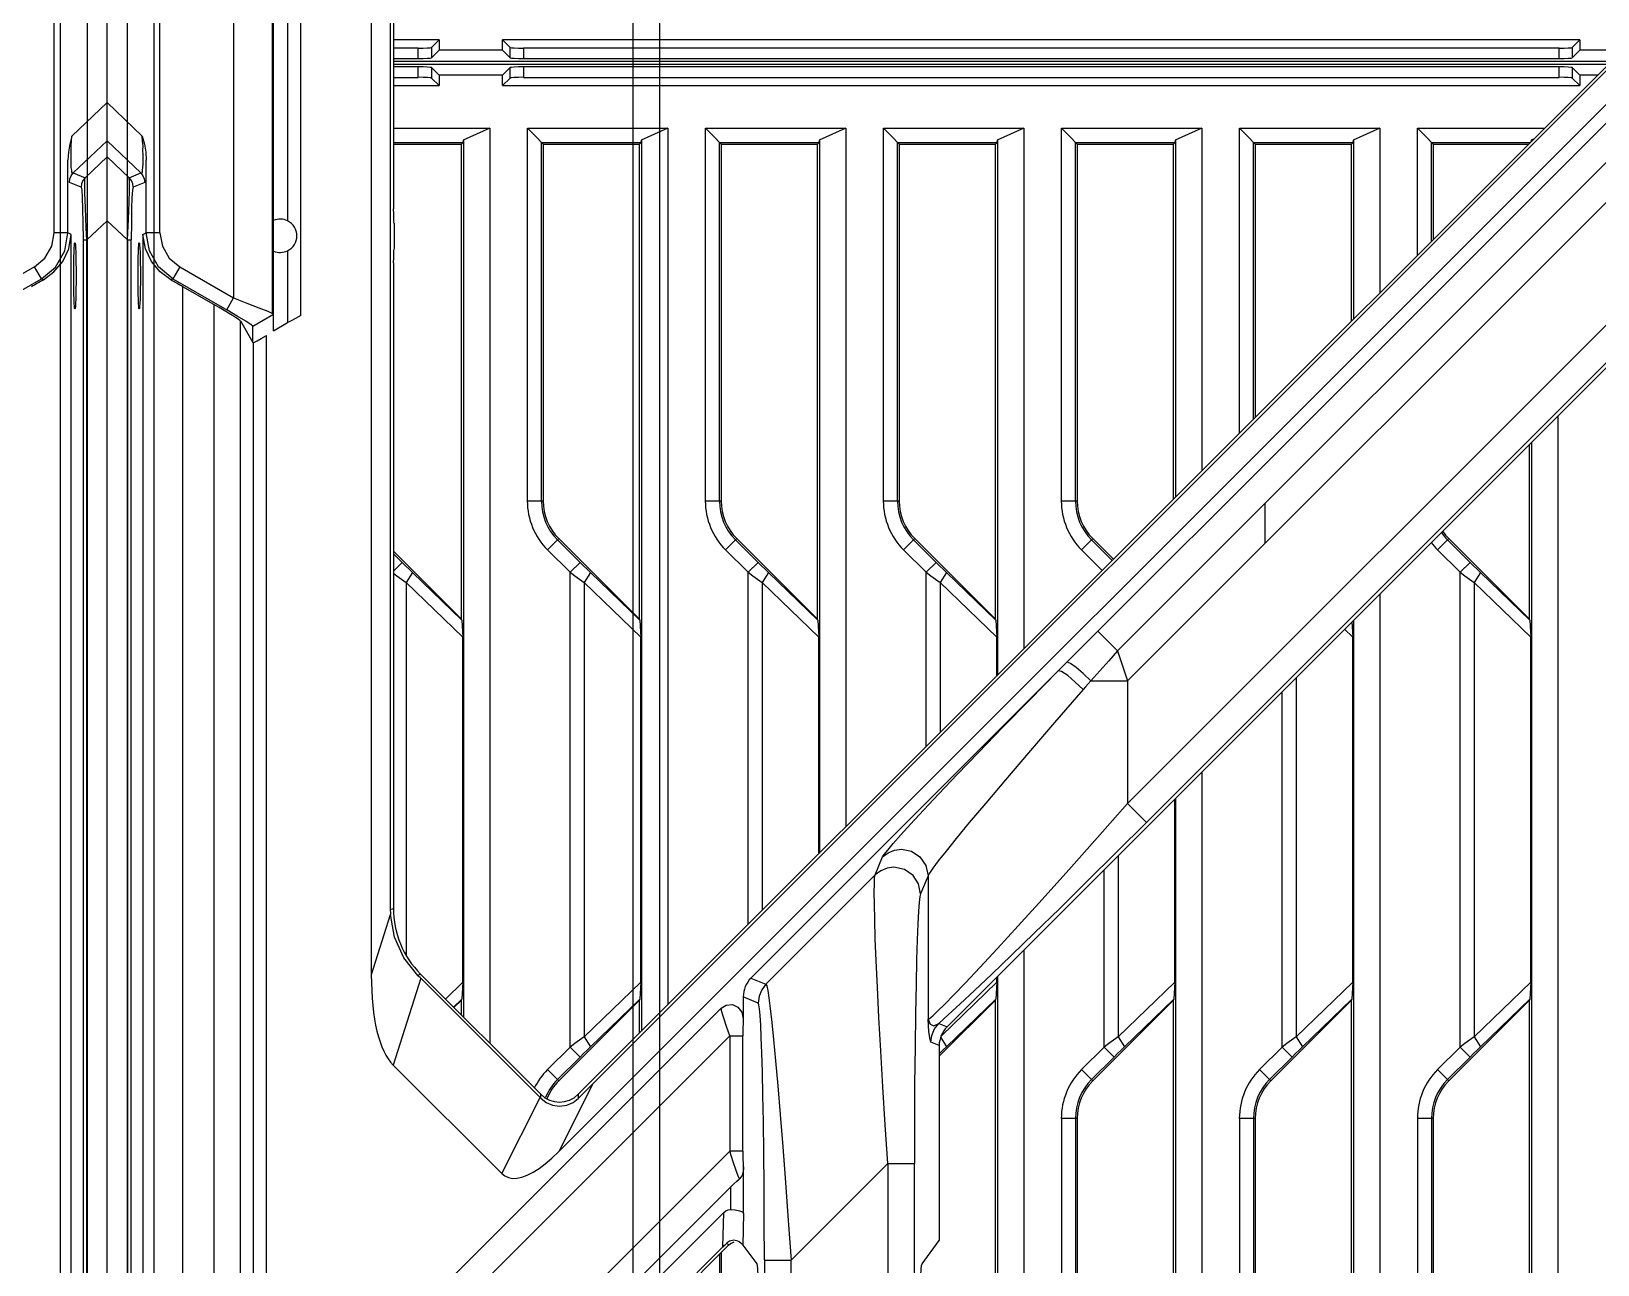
# Model space of a CAD drawing. Header units: millimetres. Extents: x -3132 to 28633, y 682 to 5849.
# Drawn here: x 23555.2 to 23672.9, y 2745.4 to 2838.1 of the extents above; entities that cross this region are included whole.
import ezdxf

# ---------------------------------------------------------------- set-up
doc = ezdxf.new("R2010")
doc.units = ezdxf.units.MM

# ---------------------------------------------------------------- blocks, each defined once
blk = doc.blocks.new('rtjg')
at = {"linetype": 'Continuous'}
for p, q in [((18239.39, 1763.81), (18239.39, 2763.81)), ((18739.39, 1763.81), (18739.39, 2763.81)), ((18259.24, 2445.33), (18259.24, 2689.13)), ((18260.66, 2689.13), (18260.66, 2450.2)), ((18287.75, 2445.05), (18404.71, 2562.01)), ((18405.14, 2559.47), (18315.29, 2469.63)), ((18316.04, 2467.39), (18405.15, 2556.49)), ((18398.86, 2540.97), (18316.04, 2458.16)), ((18251.89, 2493.68), (18251.89, 2533.94)), ((18251.81, 2494.97), (18251.81, 2532.65)), ((18253.94, 2494.82), (18253.94, 2532.79)), ((18248.89, 2531.48), (18248.89, 2496.14)), ((18243.36, 2501.04), (18243.36, 2526.57)), ((18735.42, 2501.04), (18735.42, 2526.57)), ((18252.95, 2525.69), (18252.95, 2501.93)), ((18260.89, 2524.79), (18260.89, 2502.83)), ((18358.39, 2517.1), (18273.31, 2432.03)), ((18274.78, 2436.33), (18355.81, 2517.35)), ((18356.04, 2517.28), (18275.54, 2436.78)), ((18264.33, 2515.53), (18260.89, 2515.53)), ((18263.76, 2514.96), (18264.33, 2515.53)), ((18264.33, 2515.53), (18264.33, 2514.75)), ((18269.09, 2514.75), (18269.09, 2515.53)), ((18269.66, 2514.96), (18269.09, 2515.53)), ((18350.01, 2515.53), (18269.09, 2515.53)), ((18349.44, 2514.96), (18350.01, 2515.53)), ((18350.01, 2515.53), (18350.01, 2514.75)), ((18262.76, 2514.91), (18260.89, 2514.91)), ((18260.89, 2514.13), (18262.76, 2514.13)), ((18262.76, 2514.13), (18262.76, 2514.91)), ((18263.76, 2514.96), (18263.76, 2514.18)), ((18263.76, 2514.18), (18264.33, 2514.75)), ((18269.09, 2514.75), (18264.33, 2514.75)), ((18269.66, 2514.18), (18269.09, 2514.75)), ((18269.66, 2514.18), (18269.66, 2514.96)), ((18270.66, 2514.91), (18270.66, 2514.13)), ((18348.44, 2514.91), (18270.66, 2514.91)), ((18270.66, 2514.13), (18348.44, 2514.13)), ((18348.44, 2514.13), (18348.44, 2514.91)), ((18349.44, 2514.96), (18349.44, 2514.18)), ((18349.44, 2514.18), (18350.01, 2514.75)), ((18353.21, 2514.75), (18350.01, 2514.75)), ((18352.37, 2513.91), (18260.89, 2513.91)), ((18260.89, 2513.71), (18352.17, 2513.71)), ((18262.76, 2513.49), (18260.89, 2513.49)), ((18262.76, 2512.71), (18262.76, 2513.49)), ((18263.76, 2513.44), (18263.76, 2512.66)), ((18263.76, 2513.44), (18264.33, 2512.87)), ((18269.66, 2513.44), (18269.09, 2512.87)), ((18269.66, 2512.66), (18269.66, 2513.44)), ((18270.66, 2513.49), (18270.66, 2512.71)), ((18348.44, 2513.49), (18270.66, 2513.49)), ((18348.44, 2512.71), (18348.44, 2513.49)), ((18349.44, 2513.44), (18349.44, 2512.66)), ((18349.44, 2513.44), (18350.01, 2512.87)), ((18260.89, 2512.71), (18262.76, 2512.71)), ((18260.89, 2512.09), (18264.33, 2512.09)), ((18263.76, 2512.66), (18264.33, 2512.09)), ((18264.33, 2512.87), (18264.33, 2512.09)), ((18269.09, 2512.87), (18264.33, 2512.87)), ((18269.09, 2512.09), (18269.09, 2512.87)), ((18269.66, 2512.66), (18269.09, 2512.09)), ((18269.09, 2512.09), (18350.01, 2512.09)), ((18270.66, 2512.71), (18348.44, 2512.71)), ((18349.44, 2512.66), (18350.01, 2512.09)), ((18350.01, 2512.87), (18350.01, 2512.09)), ((18351.33, 2512.87), (18350.01, 2512.87)), ((18239.39, 2510.81), (18242.03, 2508.3)), ((18736.74, 2508.3), (18739.39, 2510.81)), ((18260.89, 2508.9), (18268.14, 2508.9)), ((18268.14, 2508.9), (18266.14, 2507.99)), ((18268.14, 2508.9), (18268.14, 2440.15)), ((18270.96, 2480.89), (18270.96, 2508.9)), ((18270.96, 2508.9), (18281.51, 2508.9)), ((18281.51, 2508.9), (18279.51, 2507.99)), ((18281.51, 2508.9), (18281.51, 2443.05)), ((18284.33, 2480.89), (18284.33, 2508.9)), ((18284.33, 2508.9), (18294.88, 2508.9)), ((18294.88, 2508.9), (18292.88, 2507.99)), ((18294.88, 2508.9), (18294.88, 2456.42)), ((18297.7, 2480.89), (18297.7, 2508.9)), ((18297.7, 2508.9), (18308.25, 2508.9)), ((18308.25, 2508.9), (18306.25, 2507.99)), ((18308.25, 2508.9), (18308.25, 2469.79)), ((18311.07, 2480.89), (18311.07, 2508.9)), ((18311.07, 2508.9), (18321.62, 2508.9)), ((18321.62, 2508.9), (18319.62, 2507.99)), ((18321.62, 2508.9), (18321.62, 2483.16)), ((18324.44, 2485.98), (18324.44, 2508.9)), ((18324.44, 2508.9), (18334.99, 2508.9)), ((18334.99, 2508.9), (18332.99, 2507.99)), ((18334.99, 2508.9), (18334.99, 2496.53)), ((18337.81, 2499.35), (18337.81, 2508.9)), ((18337.81, 2508.9), (18347.35, 2508.9)), ((18241.92, 2505.53), (18239.39, 2507.94)), ((18260.89, 2507.81), (18266.13, 2507.81)), ((18260.89, 2507.68), (18266, 2507.68)), ((18266, 2507.68), (18266.13, 2507.81)), ((18266, 2472.01), (18266, 2507.68)), ((18266.13, 2507.81), (18266.15, 2507.99)), ((18266.15, 2507.99), (18266.15, 2442.14)), ((18272.01, 2480.89), (18272.01, 2507.82)), ((18272.14, 2507.68), (18272.02, 2507.81)), ((18272.02, 2507.81), (18279.5, 2507.81)), ((18272.14, 2507.68), (18272.14, 2480.89)), ((18272.14, 2507.68), (18279.37, 2507.68)), ((18279.37, 2507.68), (18279.5, 2507.81)), ((18279.37, 2472.01), (18279.37, 2507.68)), ((18279.5, 2507.81), (18279.52, 2507.99)), ((18279.52, 2507.99), (18279.52, 2441.06)), ((18285.38, 2480.89), (18285.38, 2507.82)), ((18285.51, 2507.68), (18285.39, 2507.81)), ((18285.39, 2507.81), (18292.87, 2507.81)), ((18285.51, 2507.68), (18285.51, 2480.89)), ((18285.51, 2507.68), (18292.74, 2507.68)), ((18292.74, 2507.68), (18292.87, 2507.81)), ((18292.74, 2472.01), (18292.74, 2507.68)), ((18292.87, 2507.81), (18292.89, 2507.99)), ((18292.89, 2507.99), (18292.89, 2454.43)), ((18298.75, 2480.89), (18298.75, 2507.82)), ((18298.88, 2507.68), (18298.76, 2507.81)), ((18298.76, 2507.81), (18306.24, 2507.81)), ((18298.88, 2507.68), (18298.88, 2480.89)), ((18298.88, 2507.68), (18306.11, 2507.68)), ((18306.11, 2507.68), (18306.24, 2507.81)), ((18306.11, 2472.01), (18306.11, 2507.68)), ((18306.24, 2507.81), (18306.26, 2507.99)), ((18306.26, 2507.99), (18306.26, 2467.8)), ((18312.12, 2480.89), (18312.12, 2507.82)), ((18312.25, 2507.68), (18312.13, 2507.81)), ((18312.13, 2507.81), (18319.61, 2507.81)), ((18312.25, 2507.68), (18312.25, 2480.89)), ((18312.25, 2507.68), (18319.48, 2507.68)), ((18319.48, 2507.68), (18319.61, 2507.81)), ((18319.48, 2481.02), (18319.48, 2507.68)), ((18319.61, 2507.81), (18319.63, 2507.99)), ((18319.63, 2507.99), (18319.63, 2481.17)), ((18325.49, 2487.03), (18325.49, 2507.82)), ((18325.62, 2507.68), (18325.5, 2507.81)), ((18325.5, 2507.81), (18332.98, 2507.81)), ((18325.62, 2507.68), (18325.62, 2487.17)), ((18325.62, 2507.68), (18332.85, 2507.68)), ((18332.85, 2507.68), (18332.98, 2507.81)), ((18332.85, 2494.39), (18332.85, 2507.68)), ((18332.98, 2507.81), (18333, 2507.99)), ((18333, 2507.99), (18333, 2494.54)), ((18338.86, 2500.4), (18338.86, 2507.82)), ((18338.99, 2507.68), (18338.87, 2507.81)), ((18338.87, 2507.81), (18346.27, 2507.81)), ((18338.99, 2507.68), (18338.99, 2500.54)), ((18338.99, 2507.68), (18346.13, 2507.68)), ((18346.52, 2508.06), (18346.36, 2507.99)), ((18346.36, 2507.9), (18346.37, 2507.99)), ((18346.37, 2507.99), (18346.37, 2507.91)), ((18739.39, 2507.94), (18736.85, 2505.53)), ((18239.39, 2506.75), (18241.05, 2505.17)), ((18242.32, 2501.04), (18242.32, 2506.49)), ((18736.45, 2501.04), (18736.45, 2506.49)), ((18737.73, 2505.17), (18739.39, 2506.75)), ((18241.05, 2505.17), (18241.92, 2505.53)), ((18242.22, 2504.82), (18241.34, 2504.46)), ((18737.43, 2504.46), (18736.56, 2504.82)), ((18736.85, 2505.53), (18737.73, 2505.17)), ((18240.91, 2500.5), (18239.39, 2501.94)), ((18260.96, 2501.74), (18260.92, 2501.84)), ((18260.96, 2501.74), (18260.96, 2499.87)), ((18739.39, 2501.94), (18737.87, 2500.5)), ((18240.91, 2500.5), (18240.91, 2027.12)), ((18240.91, 2500.5), (18241.2, 2500.5)), ((18241.2, 2027.12), (18241.2, 2500.5)), ((18242.08, 2500.91), (18242.32, 2501.04)), ((18242.08, 2500.91), (18242.08, 2026.71)), ((18243.36, 2501.04), (18242.32, 2501.04)), ((18736.45, 2501.04), (18735.42, 2501.04)), ((18736.69, 2500.91), (18736.45, 2501.04)), ((18736.69, 2026.71), (18736.69, 2500.91)), ((18737.58, 2500.5), (18737.58, 2027.12)), ((18737.58, 2500.5), (18737.87, 2500.5)), ((18737.87, 2027.12), (18737.87, 2500.5)), ((18252.95, 2499.69), (18252.95, 2494.29)), ((18260.96, 2499.87), (18260.92, 2499.78)), ((18244.84, 2498.48), (18244.32, 2497.58)), ((18244.84, 2498.48), (18248.89, 2496.14)), ((18260.89, 2498.79), (18260.89, 2450.29)), ((18733.94, 2498.48), (18729.89, 2496.14)), ((18734.46, 2497.58), (18733.94, 2498.48)), ((18244.32, 2497.58), (18244.18, 2497.5)), ((18244.32, 2497.58), (18248.37, 2495.25)), ((18245.08, 2030.64), (18245.08, 2496.98)), ((18247.41, 2495.64), (18245.08, 2496.98)), ((18730.41, 2495.25), (18734.46, 2497.58)), ((18734.46, 2497.58), (18734.6, 2497.5)), ((18247.41, 2495.64), (18247.41, 2031.98)), ((18248.37, 2495.25), (18248.89, 2496.14)), ((18249.41, 2033.21), (18249.41, 2494.41)), ((18249.41, 2494.41), (18250.34, 2492.8)), ((18250.34, 2494.03), (18251.89, 2494.93)), ((18251.89, 2493.68), (18252.95, 2494.29)), ((18317.46, 2456.75), (18355.09, 2494.38)), ((18250.34, 2492.8), (18250.34, 2494.03)), ((18251.35, 2408.65), (18251.35, 2493.33)), ((18250.36, 2492.79), (18250.34, 2492.8)), ((18250.36, 2492.79), (18250.36, 2407.14)), ((18353.31, 2492.23), (18302.48, 2441.39)), ((18348.36, 2487.27), (18348.36, 2275.81)), ((18346.22, 2472.01), (18346.22, 2485.13)), ((18346.37, 2485.28), (18346.37, 2275.81)), ((18270.96, 2480.89), (18272.14, 2480.89)), ((18284.33, 2480.89), (18285.51, 2480.89)), ((18297.7, 2480.89), (18298.88, 2480.89)), ((18311.07, 2480.89), (18312.25, 2480.89)), ((18326.34, 2480.68), (18326.34, 2477.69)), ((18273.31, 2478.06), (18272.47, 2477.22)), ((18274.91, 2476.28), (18273.22, 2477.97)), ((18279.37, 2472.01), (18273.31, 2478.06)), ((18286.68, 2478.06), (18285.84, 2477.22)), ((18288.28, 2476.28), (18286.59, 2477.97)), ((18292.74, 2472.01), (18286.68, 2478.06)), ((18300.05, 2478.06), (18299.21, 2477.22)), ((18301.65, 2476.28), (18299.96, 2477.97)), ((18306.11, 2472.01), (18300.05, 2478.06)), ((18313.42, 2478.06), (18312.58, 2477.22)), ((18314.88, 2476.42), (18313.33, 2477.97)), ((18314.97, 2476.52), (18313.42, 2478.06)), ((18340.16, 2478.06), (18339.32, 2477.22)), ((18341.76, 2476.28), (18340.07, 2477.97)), ((18346.22, 2472.01), (18340.16, 2478.06)), ((18266, 2472.01), (18260.89, 2477.12)), ((18261.54, 2476.28), (18260.89, 2476.93)), ((18272.47, 2477.22), (18274.16, 2475.54)), ((18285.84, 2477.22), (18287.53, 2475.54)), ((18299.21, 2477.22), (18300.9, 2475.54)), ((18312.58, 2477.22), (18314.13, 2475.68)), ((18339.32, 2477.22), (18341.01, 2475.54)), ((18260.89, 2475.63), (18261.54, 2476.28)), ((18262.32, 2475.51), (18261.86, 2474.76)), ((18266.03, 2471.93), (18262.32, 2475.51)), ((18274.16, 2475.54), (18274.91, 2476.28)), ((18274.16, 2439.87), (18274.16, 2475.54)), ((18275.69, 2475.51), (18275.23, 2474.76)), ((18279.4, 2471.93), (18275.69, 2475.51)), ((18287.53, 2475.54), (18288.28, 2476.28)), ((18287.53, 2449.07), (18287.53, 2475.54)), ((18289.06, 2475.51), (18288.6, 2474.76)), ((18292.77, 2471.93), (18289.06, 2475.51)), ((18300.9, 2475.54), (18301.65, 2476.28)), ((18300.9, 2462.44), (18300.9, 2475.54)), ((18302.43, 2475.51), (18301.97, 2474.76)), ((18306.14, 2471.93), (18302.43, 2475.51)), ((18341.01, 2475.54), (18341.76, 2476.28)), ((18341.01, 2439.87), (18341.01, 2475.54)), ((18342.54, 2475.51), (18342.08, 2474.76)), ((18346.25, 2471.93), (18342.54, 2475.51)), ((18261.86, 2474.76), (18261.86, 2446.75)), ((18261.86, 2474.76), (18266.1, 2470.67)), ((18275.23, 2474.76), (18275.23, 2440.64)), ((18275.23, 2474.76), (18279.47, 2470.67)), ((18288.6, 2474.76), (18288.6, 2450.14)), ((18288.6, 2474.76), (18292.84, 2470.67)), ((18301.97, 2474.76), (18301.97, 2463.51)), ((18301.97, 2474.76), (18306.21, 2470.67)), ((18342.08, 2474.76), (18342.08, 2440.64)), ((18342.08, 2474.76), (18346.32, 2470.67)), ((18334.99, 2473.9), (18334.99, 2268.81)), ((18266.03, 2471.93), (18266, 2472.01)), ((18266.03, 2471.93), (18266.1, 2470.67)), ((18279.4, 2471.93), (18279.37, 2472.01)), ((18279.4, 2471.93), (18279.47, 2470.67)), ((18292.77, 2471.93), (18292.74, 2472.01)), ((18292.77, 2471.93), (18292.84, 2470.67)), ((18306.14, 2471.93), (18306.11, 2472.01)), ((18306.14, 2471.93), (18306.21, 2470.67)), ((18332.89, 2471.81), (18332.95, 2470.67)), ((18333, 2471.91), (18333, 2269.79)), ((18346.25, 2471.93), (18346.22, 2472.01)), ((18346.25, 2471.93), (18346.32, 2470.67)), ((18266.1, 2444.74), (18266.1, 2470.67)), ((18279.47, 2444.74), (18279.47, 2470.67)), ((18292.84, 2454.38), (18292.84, 2470.67)), ((18306.21, 2467.75), (18306.21, 2470.67)), ((18315.29, 2469.63), (18313.81, 2471.11)), ((18332.34, 2471.26), (18332.95, 2470.67)), ((18332.95, 2444.74), (18332.95, 2470.67)), ((18346.32, 2444.74), (18346.32, 2470.67)), ((18308.67, 2465.94), (18310.83, 2468.13)), ((18313.27, 2467.39), (18316.04, 2467.39)), ((18316.04, 2467.39), (18316.04, 2458.16)), ((18328.71, 2467.63), (18328.71, 2440.64)), ((18327.64, 2439.87), (18327.64, 2466.56)), ((18321.62, 2460.53), (18321.62, 2271.1)), ((18317.46, 2456.75), (18316.04, 2458.16)), ((18319.58, 2444.74), (18319.58, 2458.5)), ((18319.63, 2458.54), (18319.63, 2271.77)), ((18297.08, 2452.8), (18297.64, 2454.15)), ((18315.34, 2454.26), (18315.34, 2440.64)), ((18314.27, 2439.87), (18314.27, 2453.19)), ((18297.08, 2452.8), (18288.87, 2444.59)), ((18301.05, 2452.74), (18300.49, 2451.38)), ((18301.05, 2452.74), (18301.05, 2441.98)), ((18259.24, 2445.33), (18260.67, 2449.83)), ((18260.66, 2450.2), (18260.89, 2450.29)), ((18308.25, 2447.16), (18308.25, 2275.56)), ((18262.95, 2445.04), (18260.88, 2438.52)), ((18262.94, 2445.35), (18262.73, 2445.26)), ((18262.94, 2445.35), (18271.96, 2436.33)), ((18271.91, 2436.08), (18262.95, 2445.04)), ((18266.1, 2444.74), (18264.8, 2443.48)), ((18266.1, 2444.74), (18266.03, 2443.48)), ((18279.47, 2444.74), (18275.23, 2440.64)), ((18279.47, 2444.74), (18279.4, 2443.48)), ((18287.75, 2445.05), (18288.87, 2444.59)), ((18306.21, 2444.74), (18302.05, 2440.72)), ((18306.21, 2444.74), (18306.14, 2443.48)), ((18306.21, 2444.74), (18306.21, 2445.13)), ((18306.26, 2445.17), (18306.26, 2275.81)), ((18319.58, 2444.74), (18315.34, 2440.64)), ((18319.58, 2444.74), (18319.51, 2443.48)), ((18332.95, 2444.74), (18328.71, 2440.64)), ((18332.95, 2444.74), (18332.88, 2443.48)), ((18346.32, 2444.74), (18342.08, 2440.64)), ((18346.32, 2444.74), (18346.25, 2443.48)), ((18287.17, 2443.64), (18287.17, 2442)), ((18288.29, 2443.17), (18287.17, 2443.64)), ((18251.35, 2408.65), (18285.5, 2442.8)), ((18265.41, 2442.88), (18266.03, 2443.48)), ((18265.44, 2442.84), (18266, 2443.4)), ((18266, 2442.29), (18266, 2443.4)), ((18273.31, 2437.34), (18279.37, 2443.4)), ((18275.69, 2439.9), (18279.4, 2443.48)), ((18279.4, 2443.48), (18279.37, 2443.4)), ((18279.37, 2440.91), (18279.37, 2443.4)), ((18288.29, 2443.17), (18288.29, 2443.17)), ((18301.89, 2439.18), (18306.11, 2443.4)), ((18302.43, 2439.9), (18306.14, 2443.48)), ((18306.11, 2334.22), (18306.11, 2443.4)), ((18313.42, 2437.34), (18319.48, 2443.4)), ((18315.8, 2439.9), (18319.51, 2443.48)), ((18319.51, 2443.48), (18319.48, 2443.4)), ((18319.48, 2334.22), (18319.48, 2443.4)), ((18326.79, 2437.34), (18332.85, 2443.4)), ((18329.17, 2439.9), (18332.88, 2443.48)), ((18332.88, 2443.48), (18332.85, 2443.4)), ((18332.85, 2334.22), (18332.85, 2443.4)), ((18340.16, 2437.34), (18346.22, 2443.4)), ((18342.54, 2439.9), (18346.25, 2443.48)), ((18346.25, 2443.48), (18346.22, 2443.4)), ((18346.22, 2334.22), (18346.22, 2443.4)), ((18301.85, 2441.65), (18302.48, 2441.39)), ((18286.15, 2440.71), (18251.41, 2405.97)), ((18275.23, 2440.64), (18275.69, 2439.9)), ((18286.15, 2440.71), (18286.15, 2432.05)), ((18286.15, 2440.71), (18287.15, 2440.71)), ((18287.15, 2432.05), (18287.15, 2440.71)), ((18301.89, 2439.98), (18301.27, 2440.24)), ((18302, 2440.6), (18302.43, 2439.9)), ((18315.34, 2440.64), (18315.8, 2439.9)), ((18328.71, 2440.64), (18329.17, 2439.9)), ((18342.08, 2440.64), (18342.54, 2439.9)), ((18274.16, 2439.87), (18272.47, 2438.18)), ((18274.91, 2439.12), (18273.22, 2437.44)), ((18274.91, 2439.12), (18274.16, 2439.87)), ((18301.89, 2439.98), (18301.89, 2425.34)), ((18301.89, 2439.37), (18302.19, 2439.66)), ((18302.19, 2439.66), (18302.43, 2439.9)), ((18314.27, 2439.87), (18312.58, 2438.18)), ((18315.02, 2439.12), (18313.33, 2437.44)), ((18315.02, 2439.12), (18314.27, 2439.87)), ((18327.64, 2439.87), (18325.95, 2438.18)), ((18328.39, 2439.12), (18326.7, 2437.44)), ((18328.39, 2439.12), (18327.64, 2439.87)), ((18341.01, 2439.87), (18339.32, 2438.18)), ((18341.76, 2439.12), (18340.07, 2437.44)), ((18341.76, 2439.12), (18341.01, 2439.87)), ((18269.03, 2430.37), (18260.88, 2438.52)), ((18272.47, 2438.18), (18273.31, 2437.34)), ((18312.58, 2438.18), (18313.42, 2437.34)), ((18325.95, 2438.18), (18326.79, 2437.34)), ((18339.32, 2438.18), (18340.16, 2437.34)), ((18275.88, 2437.12), (18273.31, 2432.03)), ((18269.03, 2430.37), (18271.91, 2436.08)), ((18271.96, 2436.03), (18271.96, 2436.33)), ((18274.78, 2436.33), (18274.78, 2436.02)), ((18311.07, 2434.51), (18311.07, 2343.11)), ((18312.25, 2434.51), (18311.07, 2434.51)), ((18312.12, 2434.51), (18312.12, 2343.11)), ((18312.25, 2434.51), (18312.25, 2343.11)), ((18324.44, 2434.51), (18324.44, 2343.11)), ((18325.62, 2434.51), (18324.44, 2434.51)), ((18325.49, 2434.51), (18325.49, 2343.11)), ((18325.62, 2434.51), (18325.62, 2343.11)), ((18337.81, 2434.51), (18337.81, 2343.11)), ((18338.99, 2434.51), (18337.81, 2434.51)), ((18338.86, 2434.51), (18338.86, 2343.11)), ((18338.99, 2434.51), (18338.99, 2343.11)), ((18257.16, 2403.05), (18286.15, 2432.05)), ((18286.42, 2431.25), (18286.15, 2432.05)), ((18287.15, 2432.05), (18286.15, 2432.05)), ((18287.19, 2430.75), (18287.2, 2430.86)), ((18287.2, 2430.87), (18287.2, 2430.74)), ((18287.2, 2427.37), (18287.2, 2430.86)), ((18298.02, 2431.12), (18290.76, 2423.86)), ((18298.02, 2431.12), (18298.02, 2400.49)), ((18298.02, 2431.12), (18300.02, 2431.12)), ((18300.02, 2096.5), (18300.02, 2431.12)), ((18286.21, 2429.36), (18258.52, 2401.68)), ((18286.21, 2429.36), (18286.21, 2427.68)), ((18259.79, 2401.53), (18285.7, 2427.44)), ((18285.64, 2424.86), (18285.7, 2427.44)), ((18287.2, 2427.37), (18287.14, 2424.99)), ((18285.64, 2424.86), (18264.54, 2403.76)), ((18286.09, 2425.01), (18264.7, 2403.61)), ((18286.09, 2425.01), (18285.9, 2425.12)), ((18286.45, 2425.36), (18286.14, 2425.29)), ((18287.01, 2425.13), (18286.86, 2425.25)), ((18287.14, 2424.99), (18288.18, 2423.59)), ((18300.6, 2423.59), (18301.89, 2425.34)), ((18285.38, 2424.29), (18285.38, 2343.11)), ((18285.51, 2424.43), (18285.51, 2343.11)), ((18288.76, 2423.89), (18288.76, 2103.73)), ((18288.76, 2423.86), (18290.76, 2423.86)), ((18290.76, 2400.49), (18290.76, 2423.86))]:
    blk.add_line(p, q, dxfattribs=at)
for points in [[(18241.92, 2505.53), (18241.98, 2505.52), (18242.04, 2505.58), (18242.05, 2505.74), (18242.07, 2505.94), (18242.09, 2506.22), (18242.1, 2506.56), (18242.09, 2506.9), (18242.08, 2507.23), (18242.09, 2507.56), (18242.06, 2507.91), (18242.03, 2508.3)], [(18242.03, 2508.3), (18242.19, 2507.68), (18242.29, 2507.08), (18242.32, 2506.49)], [(18270.96, 2508.9), (18271.31, 2508.54), (18271.67, 2508.18), (18272.02, 2507.82)], [(18284.33, 2508.9), (18284.68, 2508.54), (18285.04, 2508.18), (18285.39, 2507.82)], [(18297.7, 2508.9), (18298.05, 2508.54), (18298.41, 2508.18), (18298.76, 2507.82)], [(18311.07, 2508.9), (18311.42, 2508.54), (18311.78, 2508.18), (18312.13, 2507.82)], [(18324.44, 2508.9), (18324.79, 2508.54), (18325.15, 2508.18), (18325.5, 2507.82)], [(18337.81, 2508.9), (18338.16, 2508.54), (18338.52, 2508.18), (18338.87, 2507.82)], [(18736.74, 2508.3), (18736.59, 2507.68), (18736.49, 2507.08), (18736.45, 2506.49)], [(18736.85, 2505.53), (18736.79, 2505.52), (18736.74, 2505.58), (18736.73, 2505.74), (18736.7, 2505.94), (18736.69, 2506.22), (18736.68, 2506.56), (18736.69, 2506.9), (18736.7, 2507.23), (18736.69, 2507.56), (18736.71, 2507.91), (18736.74, 2508.3)], [(18240.91, 2500.5), (18240.99, 2502.07), (18241.04, 2503.31), (18241.06, 2504.26), (18241.07, 2504.87), (18241.05, 2505.17)], [(18241.34, 2504.46), (18241.31, 2504.72), (18241.21, 2504.96), (18241.05, 2505.17)], [(18241.92, 2505.53), (18242.08, 2505.32), (18242.18, 2505.08), (18242.22, 2504.82)], [(18736.56, 2504.82), (18736.6, 2505.08), (18736.69, 2505.32), (18736.85, 2505.53)], [(18737.73, 2505.17), (18737.57, 2504.96), (18737.47, 2504.72), (18737.43, 2504.46)], [(18737.87, 2500.5), (18737.82, 2501.39), (18737.79, 2502.19), (18737.76, 2502.88), (18737.74, 2503.48), (18737.72, 2504), (18737.71, 2504.43), (18737.71, 2504.78), (18737.71, 2505.03), (18737.73, 2505.17)], [(18241.34, 2504.46), (18241.29, 2504.23), (18241.25, 2503.68), (18241.22, 2502.83), (18241.21, 2501.79), (18241.2, 2500.5)], [(18737.43, 2504.46), (18737.49, 2504.23), (18737.52, 2503.68), (18737.55, 2502.83), (18737.57, 2501.79), (18737.58, 2500.5)], [(18244.18, 2497.5), (18243.38, 2498.09), (18242.72, 2498.87), (18242.27, 2499.83), (18242.08, 2500.91)], [(18244.32, 2497.58), (18243.26, 2498.48), (18242.57, 2499.68), (18242.32, 2501.04)], [(18243.36, 2501.04), (18243.54, 2500.03), (18244.05, 2499.14), (18244.84, 2498.48)], [(18733.94, 2498.48), (18734.72, 2499.14), (18735.24, 2500.03), (18735.42, 2501.04)], [(18734.46, 2497.58), (18735.51, 2498.46), (18736.22, 2499.69), (18736.45, 2501.04)], [(18734.6, 2497.5), (18735.4, 2498.09), (18736.06, 2498.88), (18736.51, 2499.83), (18736.69, 2500.91)], [(18248.89, 2496.14), (18249.89, 2495.76), (18250.78, 2495.41), (18251.45, 2495.14), (18251.81, 2494.97)], [(18250.34, 2494.03), (18250.21, 2494.13), (18249.81, 2494.39), (18249.16, 2494.78), (18248.37, 2495.25)], [(18251.89, 2494.95), (18251.86, 2494.95), (18251.84, 2494.96), (18251.81, 2494.97)], [(18253.94, 2494.82), (18253.54, 2494.6), (18253.22, 2494.42), (18253.02, 2494.32), (18252.94, 2494.29)], [(18250.36, 2492.79), (18250.45, 2492.83), (18250.65, 2492.93), (18250.96, 2493.1), (18251.35, 2493.33)], [(18260.89, 2475.47), (18261.15, 2475.27), (18261.51, 2475.01), (18261.86, 2474.76)], [(18262.32, 2475.51), (18262.07, 2475.76), (18261.81, 2476.01), (18261.54, 2476.28)], [(18274.16, 2475.54), (18274.52, 2475.27), (18274.88, 2475.01), (18275.23, 2474.76)], [(18275.69, 2475.51), (18275.44, 2475.76), (18275.18, 2476.01), (18274.91, 2476.28)], [(18287.53, 2475.54), (18287.89, 2475.27), (18288.25, 2475.01), (18288.6, 2474.76)], [(18289.06, 2475.51), (18288.81, 2475.76), (18288.55, 2476.01), (18288.28, 2476.28)], [(18300.9, 2475.54), (18301.26, 2475.27), (18301.62, 2475.01), (18301.97, 2474.76)], [(18302.43, 2475.51), (18302.18, 2475.76), (18301.92, 2476.01), (18301.65, 2476.28)], [(18341.01, 2475.54), (18341.37, 2475.27), (18341.73, 2475.01), (18342.08, 2474.76)], [(18342.54, 2475.51), (18342.29, 2475.76), (18342.03, 2476.01), (18341.76, 2476.28)], [(18315.29, 2469.63), (18314.62, 2468.89), (18313.94, 2468.14), (18313.27, 2467.39)], [(18315.29, 2469.63), (18315.54, 2468.88), (18315.79, 2468.14), (18316.04, 2467.39)], [(18313.27, 2467.39), (18312.7, 2467.93), (18312.18, 2468.38), (18311.74, 2468.69), (18311.49, 2468.79)], [(18312.69, 2466.72), (18312.1, 2467.29), (18311.54, 2467.77), (18311.08, 2468.07), (18310.83, 2468.13)], [(18313.27, 2467.39), (18313.08, 2467.16), (18312.88, 2466.94), (18312.69, 2466.72)], [(18297.64, 2454.15), (18297.76, 2454.34), (18298.02, 2454.67), (18298.42, 2455.16), (18299, 2455.81), (18299.75, 2456.64), (18300.7, 2457.66), (18301.85, 2458.89), (18303.23, 2460.34), (18304.84, 2462.01), (18306.67, 2463.89), (18308.67, 2465.94)], [(18312.69, 2466.72), (18310.55, 2464.25), (18308.59, 2461.98), (18306.86, 2459.95), (18305.38, 2458.2), (18304.15, 2456.73), (18303.17, 2455.54), (18302.4, 2454.59), (18301.82, 2453.85), (18301.42, 2453.31), (18301.17, 2452.94), (18301.05, 2452.74)], [(18301.05, 2441.98), (18301.16, 2442.03), (18301.4, 2442.22), (18301.77, 2442.57), (18302.3, 2443.09), (18302.99, 2443.79), (18303.87, 2444.71), (18304.95, 2445.86), (18306.27, 2447.28), (18307.82, 2448.98), (18309.61, 2450.95), (18311.62, 2453.18), (18313.78, 2455.61), (18316.04, 2458.16)], [(18317.46, 2456.75), (18315.2, 2454.5), (18313.01, 2452.33), (18310.94, 2450.29), (18309.03, 2448.43), (18307.32, 2446.78), (18305.83, 2445.34), (18304.54, 2444.13), (18303.46, 2443.11), (18302.57, 2442.29), (18301.85, 2441.65)], [(18297.64, 2454.15), (18298.05, 2454.47), (18298.53, 2454.66), (18299.05, 2454.73)], [(18299.05, 2454.73), (18299.8, 2454.59), (18300.44, 2454.17), (18300.89, 2453.52), (18301.05, 2452.74)], [(18298.49, 2453.38), (18297.98, 2453.31), (18297.5, 2453.11), (18297.08, 2452.8)], [(18300.49, 2451.38), (18300.34, 2452.13), (18299.93, 2452.76), (18299.28, 2453.21), (18298.49, 2453.38)], [(18298.02, 2431.12), (18297.83, 2434.03), (18297.66, 2436.88), (18297.5, 2439.59), (18297.36, 2442.1), (18297.25, 2444.36), (18297.16, 2446.34), (18297.09, 2448.04), (18297.05, 2449.45), (18297.02, 2450.6), (18297.01, 2451.49), (18297.02, 2452.15), (18297.04, 2452.58), (18297.08, 2452.8)], [(18300.49, 2451.38), (18300.44, 2451.17), (18300.39, 2450.73), (18300.34, 2450.07), (18300.29, 2449.14), (18300.24, 2447.93), (18300.19, 2446.42), (18300.15, 2444.57), (18300.11, 2442.39), (18300.07, 2439.88), (18300.04, 2437.11), (18300.03, 2434.15), (18300.02, 2431.12)], [(18262.73, 2445.26), (18261.68, 2446.58), (18260.97, 2448.12), (18260.67, 2449.83)], [(18288.87, 2444.59), (18288.56, 2444.18), (18288.36, 2443.7), (18288.29, 2443.17)], [(18288.87, 2444.59), (18288.93, 2444.46), (18289.01, 2444.12), (18289.09, 2443.56), (18289.2, 2442.77), (18289.32, 2441.73), (18289.45, 2440.43), (18289.6, 2438.84), (18289.77, 2436.97), (18289.95, 2434.81), (18290.15, 2432.37), (18290.35, 2429.69), (18290.55, 2426.84), (18290.76, 2423.86)], [(18285.5, 2442.8), (18285.89, 2443.03), (18286.35, 2443.06), (18286.77, 2442.87), (18287.06, 2442.49), (18287.17, 2441.99)], [(18286.15, 2440.71), (18285.92, 2441.42), (18285.72, 2442.05), (18285.57, 2442.52), (18285.5, 2442.8)], [(18288.76, 2423.89), (18288.75, 2426.71), (18288.74, 2429.42), (18288.71, 2431.96), (18288.68, 2434.26), (18288.65, 2436.27), (18288.61, 2438), (18288.56, 2439.43), (18288.52, 2440.6), (18288.48, 2441.53), (18288.43, 2442.24), (18288.38, 2442.74), (18288.34, 2443.04), (18288.29, 2443.17)], [(18287.17, 2442), (18287.16, 2441.82), (18287.16, 2441.6), (18287.15, 2441.35), (18287.15, 2441.05), (18287.15, 2440.71)], [(18301.05, 2441.98), (18301.2, 2441.6), (18301.48, 2441.48), (18301.85, 2441.65)], [(18301.27, 2440.24), (18301.2, 2440.44), (18301.12, 2441.02), (18301.05, 2441.98)], [(18301.27, 2440.24), (18301.34, 2440.75), (18301.53, 2441.23), (18301.85, 2441.65)], [(18275.23, 2440.64), (18274.88, 2440.39), (18274.52, 2440.13), (18274.16, 2439.87)], [(18315.34, 2440.64), (18314.99, 2440.39), (18314.63, 2440.13), (18314.27, 2439.87)], [(18328.71, 2440.64), (18328.36, 2440.39), (18328, 2440.13), (18327.64, 2439.87)], [(18342.08, 2440.64), (18341.73, 2440.39), (18341.37, 2440.13), (18341.01, 2439.87)], [(18274.91, 2439.12), (18275.18, 2439.39), (18275.44, 2439.65), (18275.69, 2439.9)], [(18315.02, 2439.12), (18315.29, 2439.39), (18315.55, 2439.65), (18315.8, 2439.9)], [(18328.39, 2439.12), (18328.66, 2439.39), (18328.92, 2439.65), (18329.17, 2439.9)], [(18341.76, 2439.12), (18342.03, 2439.39), (18342.29, 2439.65), (18342.54, 2439.9)], [(18274.78, 2436.02), (18275.17, 2436.4), (18275.54, 2436.78)], [(18271.96, 2436.03), (18272.37, 2435.71), (18272.85, 2435.51), (18273.37, 2435.44)], [(18273.37, 2435.44), (18273.91, 2435.51), (18274.39, 2435.71), (18274.78, 2436.02)], [(18269.03, 2430.37), (18269.27, 2430.19), (18269.53, 2430.07), (18269.83, 2430.01), (18270.17, 2430.02), (18270.55, 2430.1), (18270.95, 2430.25), (18271.38, 2430.47), (18271.83, 2430.76), (18272.3, 2431.11), (18272.8, 2431.53), (18273.31, 2432.03)], [(18287.15, 2432.05), (18287.15, 2431.51), (18287.16, 2431.07), (18287.17, 2430.77), (18287.18, 2430.66)], [(18286.88, 2429.97), (18286.8, 2430.17), (18286.64, 2430.61), (18286.42, 2431.25)], [(18287.2, 2430.74), (18287.17, 2430.49), (18287.09, 2430.23)], [(18286.21, 2429.36), (18286.45, 2429.6), (18286.68, 2429.8), (18286.88, 2429.97)], [(18287.09, 2430.23), (18287.07, 2430.19), (18286.88, 2429.97)], [(18285.7, 2427.44), (18285.86, 2427.57), (18286.03, 2427.65), (18286.21, 2427.68)], [(18286.21, 2427.68), (18286.57, 2427.65), (18286.89, 2427.58), (18287.11, 2427.49), (18287.2, 2427.37)], [(18286.14, 2425.29), (18286.05, 2425.25), (18285.97, 2425.19), (18285.9, 2425.12)], [(18286.86, 2425.25), (18286.76, 2425.3), (18286.45, 2425.36)], [(18287.14, 2424.99), (18287.12, 2425.02), (18287.08, 2425.06), (18287.01, 2425.13)], [(18288.18, 2423.59), (18288.21, 2423.47), (18288.24, 2423.18), (18288.27, 2422.72)], [(18300.51, 2422.72), (18300.54, 2423.18), (18300.57, 2423.47), (18300.6, 2423.59)]]:
    blk.add_lwpolyline(points, dxfattribs=at)
for centre, radius, start, end in [((18252.39, 2500.81), 1.25, 63.7892, 113.5345), ((18252.39, 2500.81), 1.25, 296.4844, 63.5156), ((18252.39, 2500.81), 1.25, 246.4655, 296.2112), ((18276.14, 2480.89), 5.19, 180, 225), ((18276.14, 2480.89), 4.13, 180, 225), ((18276.14, 2480.89), 4, 180, 225), ((18289.51, 2480.89), 5.19, 180, 225), ((18289.51, 2480.89), 4.13, 180, 225), ((18289.51, 2480.89), 4, 180, 225), ((18302.88, 2480.89), 5.19, 180, 225), ((18302.88, 2480.89), 4.13, 180, 225), ((18302.88, 2480.89), 4, 180, 225), ((18316.25, 2480.89), 5.19, 180, 225), ((18316.25, 2480.89), 4.13, 180, 225), ((18316.25, 2480.89), 4, 180, 225), ((18342.99, 2480.89), 5.19, 216.9244, 225), ((18342.99, 2480.89), 4.13, 214.9435, 225), ((18342.99, 2480.89), 4, 214.5588, 225), ((18276.14, 2434.51), 5.19, 135, 153.9862), ((18316.25, 2434.51), 5.19, 135, 180), ((18329.62, 2434.51), 5.19, 135, 180), ((18342.99, 2434.51), 5.19, 135, 180), ((18276.14, 2434.51), 4.13, 135, 157.7316), ((18276.14, 2434.51), 4, 135, 158.1202), ((18316.25, 2434.51), 4.13, 135, 180), ((18316.25, 2434.51), 4, 135, 180), ((18329.62, 2434.51), 4.13, 135, 180), ((18329.62, 2434.51), 4, 135, 180), ((18342.99, 2434.51), 4.13, 135, 180), ((18342.99, 2434.51), 4, 135, 180)]:
    blk.add_arc(centre, radius, start, end, dxfattribs=at)
for centre, major_axis, ratio, start_param, end_param in [((18262.76, 2514.96), (1, 0), 0.052408, -1.570796, -0.05236), ((18262.76, 2514.18), (1, 0), 0.052408, -1.570796, -0.05236), ((18270.66, 2514.96), (1, 0), 0.052408, -3.089233, -1.570796), ((18270.66, 2514.18), (1, 0), 0.052408, -3.089233, -1.570796), ((18348.44, 2514.96), (1, 0), 0.052408, -1.570796, -0.05236), ((18348.44, 2514.18), (1, 0), 0.052408, -1.570796, -0.05236), ((18262.76, 2513.44), (1, 0), 0.052408, 0.05236, 1.570796), ((18270.66, 2513.44), (1, 0), 0.052408, 1.570796, 3.089233), ((18348.44, 2513.44), (1, 0), 0.052408, 0.05236, 1.570796), ((18262.76, 2512.66), (1, 0), 0.052408, 0.05236, 1.570796), ((18270.66, 2512.66), (1, 0), 0.052408, 1.570796, 3.089233), ((18348.44, 2512.66), (1, 0), 0.052408, 0.05236, 1.570796), ((18260.92, 2502.83), (0, 0.996), 0.034921, -4.712389, -3.228859), ((18260.92, 2498.79), (0, 0.996), 0.034921, 0.087266, 1.570796), ((18245.08, 2496.86), (3, -1.73), 0.030233, 1.588271, 1.894063), ((18733.7, 2496.86), (3, 1.73), 0.030233, 1.24753, 1.553322), ((18247.41, 2495.56), (2, -1.16), 0.030233, 0.052381, 1.588271), ((18267.91, 2450.3), (7.11, 1.47), 0.962916, 2.945369, 2.997808), ((18267.89, 2450.3), (6.47, 2.68), 0.999286, 2.749146, 3.534039), ((18269.31, 2461.74), (7.55, 23.77), 0.280674, -3.865134, -3.285902), ((18263.66, 2443.96), (-5.56, 5.62), 0.032515, -1.409435, -1.368958), ((18289.17, 2443.64), (1.85, -0.77), 0.999286, 2.749146, 3.534039), ((18303.89, 2439.98), (1.85, -0.77), 0.999286, 2.749146, 3.534039), ((18273.37, 2437.74), (0, 2), 0.998783, 2.356803, 3.926382), ((18286.16, 2425.45), (1.02, 1.06), 0.029169, -2.139957, -1.858116), ((18286.66, 2424.44), (-0.683, 0.41), 0.999353, -0.770402, -0.244737)]:
    blk.add_ellipse(centre, major_axis=major_axis, ratio=ratio, start_param=start_param, end_param=end_param, dxfattribs=at)
for centre in [(18241.8, 2497.81), (18736.97, 2497.81)]:
    blk.add_ellipse(centre, major_axis=(0, 2.5), ratio=0.034921, dxfattribs=at)
blk = doc.blocks.new('*U107')
blk.add_blockref('rtjg', (-18489.39, -2267.31))
blk = doc.blocks.new('*U108')
at = {"color": 0, "linetype": 'ByBlock', "lineweight": -2, "transparency": 16777216}
for p in [(0, 0), (500, 0)]:
    blk.add_blockref('*U107', p, dxfattribs=at)
blk = doc.blocks.new('hfnv')
at = {"color": 114, "linetype": 'Continuous', "true_color": 0x139b48}
for p, q in [((20292.48, 7504.59), (20292.48, 6507.59)), ((20294.48, 7504.59), (20294.48, 6507.59)), ((20330.48, 6507.59), (20330.48, 7504.59)), ((20332.48, 7504.59), (20332.48, 6507.59)), ((20789.48, 7504.59), (20789.48, 6507.59)), ((20787.48, 6610.7), (20787.48, 7401.47))]:
    blk.add_line(p, q, dxfattribs=at)
blk = doc.blocks.new('*U116')
blk.add_blockref('hfnv', (-20547.98, -7013.09))
blk = doc.blocks.new('*U117')
at = {"color": 0, "linetype": 'ByBlock', "lineweight": -2, "transparency": 16777216}
for p in [(0, 0), (500, 0)]:
    blk.add_blockref('*U116', p, dxfattribs=at)

msp = doc.modelspace()

# ---------------------------------------------------------------- block references
for name, p in [('*U117', (23317.901, 2592.128)), ('*U108', (23310.901, 2589.228))]:
    msp.add_blockref(name, p)

doc.saveas('drawing.dxf')
